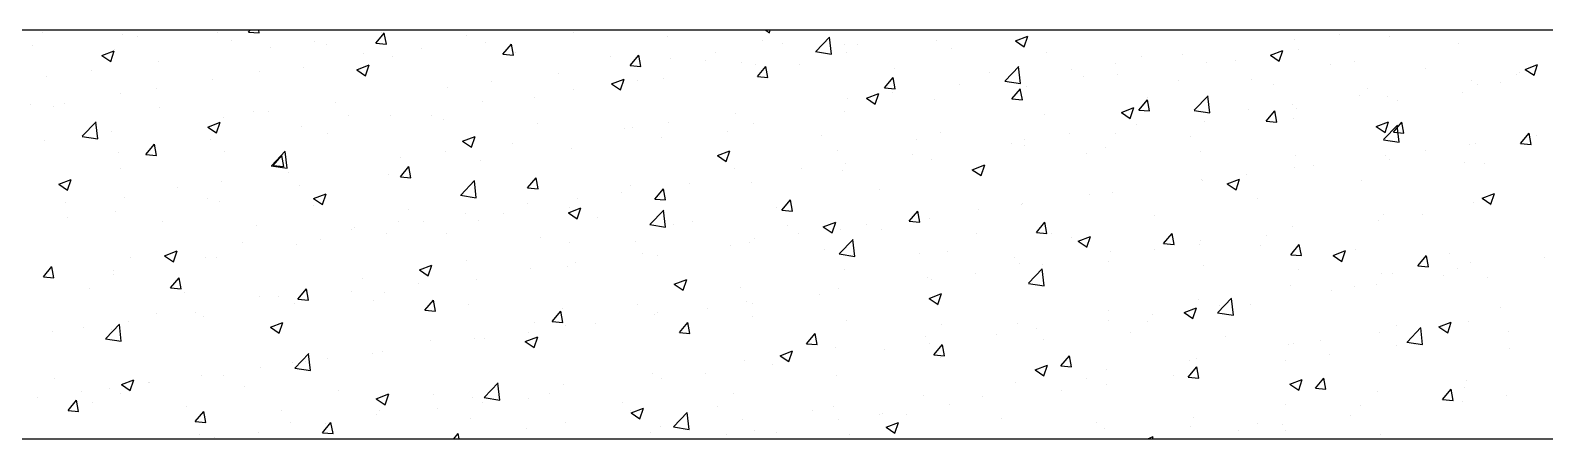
# Model space of a CAD drawing. Header units: millimetres. Extents: x 331487 to 517269, y 198509 to 399936.
# Drawn here: x 444733 to 445587, y 324839 to 325069 of the extents above; entities that cross this region are included whole.
import ezdxf

# ---------------------------------------------------------------- set-up
doc = ezdxf.new("R2010")
doc.units = ezdxf.units.MM
doc.header["$MEASUREMENT"] = 0
doc.layers.add('9th_Column', color=2, linetype='Continuous', lineweight=25)
doc.layers.add('COLUMN', color=6, linetype='Continuous')

msp = doc.modelspace()

# ---------------------------------------------------------------- linework, layer by layer
at = {"layer": '9th_Column'}
for p, q in [((447934.35, 325068.51), (442904.35, 325068.51)), ((443134.35, 324838.51), (447634.35, 324838.51))]:
    msp.add_line(p, q, dxfattribs=at)
at = {"layer": 'COLUMN', "color": 2, "linetype": 'Continuous'}
for p, q in [((444739.75, 325067.14), (444739.75, 325067.14)), ((444784.76, 325066.34), (444784.76, 325066.34)), ((444793.13, 325064.89), (444793.13, 325064.89)), ((444838.42, 325067.44), (444838.42, 325067.44)), ((444855.95, 325067.54), (444856.76, 325068.51)), ((444855.95, 325067.54), (444861.93, 325067.02)), ((444861.92, 325067.01), (444861.64, 325068.51)), ((444927.67, 325061.26), (444932.5, 325067.01)), ((444931.17, 325067.29), (444931.17, 325067.29)), ((444933.65, 325060.73), (444932.49, 325067)), ((444979.01, 325065.5), (444979.01, 325065.5)), ((445038.95, 325067.04), (445038.95, 325067.04)), ((445092.34, 325064.79), (445092.34, 325064.79)), ((445147.7, 325068.51), (445149.66, 325067.19)), ((445149.65, 325067.19), (445150.1, 325068.51)), ((445175.76, 325056.58), (445183.55, 325064.7)), ((445184.56, 325055.11), (445183.46, 325064.61)), ((445288.4, 325062.53), (445295.4, 325065.22)), ((445293.37, 325059.18), (445295.39, 325065.22)), ((445445.96, 325063.11), (445445.96, 325063.11)), ((445471, 325066.4), (445471, 325066.4)), ((445499.56, 325064.78), (445499.56, 325064.78)), ((444734.25, 325059.94), (444734.25, 325059.94)), ((444773.23, 325054.31), (444780.24, 325056.99)), ((444773.23, 325054.31), (444778.21, 325050.95)), ((444778.2, 325050.95), (444780.23, 325056.99)), ((444780.1, 325057.43), (444780.1, 325057.43)), ((444846.51, 325062.63), (444846.51, 325062.63)), ((444868.26, 325059.01), (444868.26, 325059.01)), ((444893.3, 325062.3), (444893.3, 325062.3)), ((444899.89, 325060.38), (444899.89, 325060.38)), ((444920.7, 325055.49), (444920.7, 325055.49)), ((444927.67, 325061.26), (444933.65, 325060.74)), ((444953.27, 325058.12), (444953.27, 325058.12)), ((444989.27, 325061.49), (444989.27, 325061.49)), ((444999.4, 325054.99), (445004.22, 325060.73)), ((444999.4, 325054.99), (445005.38, 325054.47)), ((445005.37, 325054.46), (445004.22, 325060.73)), ((445006.66, 325055.86), (445006.66, 325055.86)), ((445071.13, 325048.71), (445075.95, 325054.46)), ((445077.1, 325048.18), (445075.94, 325054.45)), ((445119.12, 325056.06), (445119.12, 325056.06)), ((445145.72, 325062.53), (445145.72, 325062.53)), ((445156.99, 325061.04), (445156.99, 325061.04)), ((445175.67, 325056.49), (445184.57, 325055.11)), ((445192.16, 325060.54), (445192.16, 325060.54)), ((445193.19, 325056.18), (445193.19, 325056.18)), ((445199.1, 325060.28), (445199.1, 325060.28)), ((445243.7, 325062.59), (445243.7, 325062.59)), ((445252.48, 325058.02), (445252.48, 325058.02)), ((445288.4, 325062.53), (445293.37, 325059.18)), ((445305.87, 325055.76), (445305.87, 325055.76)), ((445382.81, 325054.79), (445382.81, 325054.79)), ((445432.11, 325054.53), (445439.11, 325057.21)), ((445432.11, 325054.53), (445437.08, 325051.17)), ((445437.08, 325051.17), (445439.11, 325057.21)), ((445448.22, 325057.73), (445448.22, 325057.73)), ((445537.94, 325060.93), (445537.94, 325060.93)), ((444767.24, 325045.71), (444767.24, 325045.71)), ((444805.11, 325050.69), (444805.11, 325050.69)), ((444886.82, 325047.59), (444886.82, 325047.59)), ((444916.95, 325046.3), (444923.95, 325048.99)), ((444916.95, 325046.3), (444921.92, 325042.94)), ((444921.92, 325042.94), (444923.94, 325048.98)), ((444937.33, 325053.99), (444937.33, 325053.99)), ((445060.04, 325053.61), (445060.04, 325053.61)), ((445071.13, 325048.71), (445077.1, 325048.19)), ((445094.08, 325052.76), (445094.08, 325052.76)), ((445113.42, 325051.35), (445113.42, 325051.35)), ((445133.84, 325050.53), (445133.84, 325050.53)), ((445141.85, 325049.14), (445141.85, 325049.14)), ((445142.85, 325042.44), (445147.67, 325048.18)), ((445148.83, 325041.91), (445147.67, 325048.18)), ((445166.8, 325049.1), (445166.8, 325049.1)), ((445220.19, 325046.84), (445220.19, 325046.84)), ((445282.49, 325040.03), (445290.27, 325048.15)), ((445291.29, 325038.56), (445290.18, 325048.06)), ((445319.9, 325046.51), (445319.9, 325046.51)), ((445344.93, 325049.81), (445344.93, 325049.81)), ((445359.25, 325053.51), (445359.25, 325053.51)), ((445396.28, 325050.24), (445396.28, 325050.24)), ((445412.63, 325051.25), (445412.63, 325051.25)), ((445466.01, 325049), (445466.01, 325049)), ((445479.63, 325050.92), (445479.63, 325050.92)), ((445519.39, 325046.74), (445519.39, 325046.74)), ((445575.82, 325046.52), (445582.82, 325049.2)), ((445575.82, 325046.52), (445580.8, 325043.16)), ((445580.79, 325043.16), (445582.82, 325049.2)), ((444742.2, 325042.41), (444742.2, 325042.41)), ((444835.48, 325040.55), (444835.48, 325040.55)), ((444862.38, 325045.48), (444862.38, 325045.48)), ((444993.05, 325039.46), (444993.05, 325039.46)), ((445030.93, 325044.45), (445030.93, 325044.45)), ((445060.66, 325038.29), (445067.66, 325040.98)), ((445060.66, 325038.29), (445065.64, 325034.93)), ((445065.63, 325034.93), (445067.66, 325040.98)), ((445075.52, 325040.52), (445075.52, 325040.52)), ((445089.91, 325041.64), (445089.91, 325041.64)), ((445142.85, 325042.44), (445148.83, 325041.92)), ((445214.58, 325036.16), (445219.4, 325041.91)), ((445220.55, 325035.63), (445219.4, 325041.9)), ((445256.74, 325038.2), (445256.74, 325038.2)), ((445273.57, 325044.59), (445273.57, 325044.59)), ((445282.4, 325039.94), (445291.29, 325038.56)), ((445326.95, 325042.33), (445326.95, 325042.33)), ((445345.77, 325043.83), (445345.77, 325043.83)), ((445380.33, 325040.08), (445380.33, 325040.08)), ((445421.31, 325040.91), (445421.31, 325040.91)), ((445433.71, 325037.82), (445433.71, 325037.82)), ((445545.72, 325040.26), (445545.72, 325040.26)), ((445548.86, 325037.89), (445548.86, 325037.89)), ((445561.91, 325038.98), (445561.91, 325038.98)), ((445570.75, 325043.56), (445570.75, 325043.56)), ((445572.78, 325044.49), (445572.78, 325044.49)), ((444783.54, 325033.05), (444783.54, 325033.05)), ((444804.06, 325035.47), (444804.06, 325035.47)), ((444968.02, 325036.16), (444968.02, 325036.16)), ((445017.21, 325030.5), (445017.21, 325030.5)), ((445039.4, 325035.24), (445039.4, 325035.24)), ((445193.84, 325029.92), (445193.84, 325029.92)), ((445204.37, 325030.28), (445211.38, 325032.97)), ((445204.37, 325030.28), (445209.35, 325026.93)), ((445209.34, 325026.92), (445211.37, 325032.97)), ((445214.58, 325036.16), (445220.56, 325035.64)), ((445218.87, 325033.21), (445218.87, 325033.21)), ((445242.49, 325029.3), (445242.49, 325029.3)), ((445286.3, 325029.89), (445291.13, 325035.63)), ((445286.3, 325029.89), (445292.28, 325029.37)), ((445292.28, 325029.36), (445291.12, 325035.63)), ((445294.43, 325036.79), (445294.43, 325036.79)), ((445358.03, 325023.61), (445362.85, 325029.36)), ((445364, 325023.08), (445362.85, 325029.35)), ((445362.99, 325030.9), (445362.99, 325030.9)), ((445389.21, 325023.48), (445397, 325031.6)), ((445398.01, 325022.01), (445396.91, 325031.5)), ((445482.56, 325031.95), (445482.56, 325031.95)), ((445487.1, 325035.57), (445487.1, 325035.57)), ((445498.35, 325031.49), (445498.35, 325031.49)), ((445503.59, 325028.97), (445503.59, 325028.97)), ((445540.48, 325033.31), (445540.48, 325033.31)), ((444733.03, 325026.65), (444733.03, 325026.65)), ((444745.74, 325025.46), (444745.74, 325025.46)), ((444752.15, 325027.49), (444752.15, 325027.49)), ((444805.53, 325025.23), (444805.53, 325025.23)), ((444858.91, 325022.98), (444858.91, 325022.98)), ((444866.99, 325022.86), (444866.99, 325022.86)), ((444904.86, 325027.85), (444904.86, 325027.85)), ((444912.29, 325020.72), (444912.29, 325020.72)), ((444936.12, 325020.7), (444936.12, 325020.7)), ((444958.89, 325020.49), (444958.89, 325020.49)), ((444988.06, 325028.2), (444988.06, 325028.2)), ((445130.68, 325021.6), (445130.68, 325021.6)), ((445191.98, 325022.89), (445191.98, 325022.89)), ((445304.67, 325020.89), (445304.67, 325020.89)), ((445348.09, 325022.27), (445355.09, 325024.96)), ((445348.09, 325022.27), (445353.06, 325018.92)), ((445353.06, 325018.92), (445355.08, 325024.96)), ((445358.03, 325023.61), (445364.01, 325023.09)), ((445389.12, 325023.38), (445398.01, 325022.01)), ((445419.65, 325023.67), (445419.65, 325023.67)), ((445429.76, 325017.34), (445434.58, 325023.08)), ((445435.73, 325016.81), (445434.57, 325023.08)), ((445444.69, 325026.96), (445444.69, 325026.96)), ((445447, 325024.44), (445447, 325024.44)), ((444762.12, 325008.83), (444769.91, 325016.94)), ((444770.93, 325007.36), (444769.82, 325016.85)), ((444832.93, 325014.05), (444839.93, 325016.73)), ((444832.93, 325014.05), (444837.9, 325010.69)), ((444837.89, 325010.69), (444839.92, 325016.73)), ((444841.96, 325019.57), (444841.96, 325019.57)), ((444885.61, 325014.3), (444885.61, 325014.3)), ((444965.68, 325018.47), (444965.68, 325018.47)), ((445019.06, 325016.21), (445019.06, 325016.21)), ((445067.77, 325013.32), (445067.77, 325013.32)), ((445072.44, 325013.96), (445072.44, 325013.96)), ((445092.81, 325016.62), (445092.81, 325016.62)), ((445125.82, 325011.7), (445125.82, 325011.7)), ((445140.63, 325015.85), (445140.63, 325015.85)), ((445356.5, 325015.35), (445356.5, 325015.35)), ((445395.06, 325016.95), (445395.06, 325016.95)), ((445429.76, 325017.34), (445435.73, 325016.81)), ((445445.27, 325018.96), (445445.27, 325018.96)), ((445491.8, 325014.26), (445498.8, 325016.95)), ((445491.8, 325014.26), (445496.77, 325010.91)), ((445495.93, 325006.93), (445503.72, 325015.05)), ((445496.77, 325010.91), (445498.8, 325016.95)), ((445501.48, 325011.06), (445506.3, 325016.81)), ((445504.74, 325005.46), (445503.63, 325014.95)), ((445507.46, 325010.53), (445506.3, 325016.8)), ((444740.93, 325006.27), (444740.93, 325006.27)), ((444762.03, 325008.73), (444770.93, 325007.35)), ((444778.8, 325011.25), (444778.8, 325011.25)), ((444798.1, 324998.6), (444802.92, 325004.34)), ((444804.07, 324998.06), (444802.91, 325004.33)), ((444834.26, 325007.26), (444834.26, 325007.26)), ((444900.57, 325010.48), (444900.57, 325010.48)), ((444976.64, 325006.04), (444983.64, 325008.72)), ((444976.64, 325006.04), (444981.61, 325002.68)), ((444981.61, 325002.68), (444983.64, 325008.72)), ((445004.62, 325005.01), (445004.62, 325005.01)), ((445088.69, 325008.36), (445088.69, 325008.36)), ((445179.21, 325009.44), (445179.21, 325009.44)), ((445232.59, 325007.19), (445232.59, 325007.19)), ((445246.35, 325010.88), (445246.35, 325010.88)), ((445285.97, 325004.93), (445285.97, 325004.93)), ((445293.21, 325003.5), (445293.21, 325003.5)), ((445293.59, 325007.07), (445293.59, 325007.07)), ((445318.63, 325010.37), (445318.63, 325010.37)), ((445344.55, 325010.55), (445344.55, 325010.55)), ((445386.95, 325008.94), (445386.95, 325008.94)), ((445495.84, 325006.83), (445504.74, 325005.45)), ((445501.48, 325011.06), (445507.46, 325010.54)), ((445544.44, 325004.12), (445544.44, 325004.12)), ((445547.64, 325004.6), (445547.64, 325004.6)), ((445573.21, 325004.79), (445578.03, 325010.53)), ((445573.21, 325004.79), (445579.19, 325004.26)), ((445579.18, 325004.26), (445578.03, 325010.52)), ((445582.32, 325009.1), (445582.32, 325009.1)), ((444782.32, 324999.76), (444782.32, 324999.76)), ((444798.1, 324998.6), (444804.07, 324998.07)), ((444842.25, 325000.47), (444842.25, 325000.47)), ((444868.85, 324992.28), (444876.64, 325000.39)), ((444869.82, 324992.32), (444874.64, 324998.07)), ((444875.8, 324991.79), (444874.64, 324998.06)), ((444877.65, 324990.8), (444876.54, 325000.3)), ((444941.71, 324996.72), (444941.71, 324996.72)), ((444966.75, 325000.02), (444966.75, 325000.02)), ((444986.84, 324994.91), (444986.84, 324994.91)), ((445038.18, 325001.95), (445038.18, 325001.95)), ((445120.35, 324998.03), (445127.35, 325000.72)), ((445120.35, 324998.03), (445125.33, 324994.67)), ((445125.32, 324994.67), (445127.35, 325000.71)), ((445188.03, 325000.87), (445188.03, 325000.87)), ((445230.44, 324998.76), (445230.44, 324998.76)), ((445241.27, 324996.01), (445241.27, 324996.01)), ((445328.63, 324998.93), (445328.63, 324998.93)), ((445339.35, 325002.68), (445339.35, 325002.68)), ((445392.74, 325000.42), (445392.74, 325000.42)), ((445446.12, 324998.17), (445446.12, 324998.17)), ((445497.13, 324998.2), (445497.13, 324998.2)), ((445499.5, 324995.91), (445499.5, 324995.91)), ((445519.41, 325000.82), (445519.41, 325000.82)), ((444783.93, 324990.46), (444783.93, 324990.46)), ((444868.76, 324992.18), (444877.65, 324990.8)), ((444869.82, 324992.32), (444875.8, 324991.8)), ((444878.56, 324988.41), (444878.56, 324988.41)), ((444934.9, 324987.41), (444934.9, 324987.41)), ((444941.55, 324986.04), (444946.37, 324991.79)), ((444941.55, 324986.04), (444947.53, 324985.52)), ((444947.52, 324985.51), (444946.37, 324991.78)), ((445129.71, 324990.86), (445129.71, 324990.86)), ((445167.53, 324990.47), (445167.53, 324990.47)), ((445190.76, 324989.6), (445190.76, 324989.6)), ((445192.56, 324993.77), (445192.56, 324993.77)), ((445264.06, 324990.02), (445271.07, 324992.71)), ((445264.06, 324990.02), (445269.04, 324986.66)), ((445269.03, 324986.66), (445271.06, 324992.71)), ((445270.31, 324988.92), (445270.31, 324988.92)), ((445418.38, 324987.52), (445418.38, 324987.52)), ((445445.79, 324991.16), (445445.79, 324991.16)), ((445456.25, 324992.51), (445456.25, 324992.51)), ((445541.78, 324993.97), (445541.78, 324993.97)), ((445552.88, 324993.66), (445552.88, 324993.66)), ((444748.9, 324981.79), (444755.9, 324984.48)), ((444748.9, 324981.79), (444753.88, 324978.44)), ((444753.87, 324978.44), (444755.9, 324984.48)), ((444815.65, 324980.13), (444815.65, 324980.13)), ((444840.68, 324983.42), (444840.68, 324983.42)), ((444884.39, 324981.01), (444884.39, 324981.01)), ((444975.57, 324975.72), (444983.36, 324983.84)), ((444984.37, 324974.25), (444983.27, 324983.75)), ((445013.28, 324979.77), (445018.1, 324985.51)), ((445013.28, 324979.77), (445019.25, 324979.25)), ((445019.25, 324979.24), (445018.09, 324985.51)), ((445071.4, 324980.85), (445071.4, 324980.85)), ((445085, 324973.49), (445089.82, 324979.24)), ((445090.98, 324972.96), (445089.82, 324979.23)), ((445104.37, 324982.16), (445104.37, 324982.16)), ((445139.42, 324982.56), (445139.42, 324982.56)), ((445211.99, 324978.91), (445211.99, 324978.91)), ((445393.35, 324984.23), (445393.35, 324984.23)), ((445393.85, 324983.66), (445393.85, 324983.66)), ((445407.78, 324982.01), (445414.78, 324984.7)), ((445407.78, 324982.01), (445412.75, 324978.65)), ((445412.75, 324978.65), (445414.77, 324984.7)), ((445483.46, 324983.96), (445483.46, 324983.96)), ((444752.49, 324971.81), (444752.49, 324971.81)), ((444786.06, 324974.13), (444786.06, 324974.13)), ((444833.05, 324973.97), (444833.05, 324973.97)), ((444839.44, 324971.88), (444839.44, 324971.88)), ((444892.62, 324973.78), (444899.62, 324976.47)), ((444892.62, 324973.78), (444897.59, 324970.43)), ((444892.82, 324969.62), (444892.82, 324969.62)), ((444897.59, 324970.43), (444899.61, 324976.47)), ((444975.48, 324975.63), (444984.37, 324974.25)), ((445013.08, 324970.84), (445013.08, 324970.84)), ((445041.47, 324973.88), (445041.47, 324973.88)), ((445066.5, 324977.17), (445066.5, 324977.17)), ((445085, 324973.49), (445090.98, 324972.97)), ((445087.48, 324975.07), (445087.48, 324975.07)), ((445153.68, 324968.9), (445153.68, 324968.9)), ((445156.73, 324967.22), (445161.55, 324972.96)), ((445162.7, 324966.69), (445161.54, 324972.96)), ((445291.99, 324970.21), (445291.99, 324970.21)), ((445292.32, 324970.93), (445292.32, 324970.93)), ((445330.19, 324975.91), (445330.19, 324975.91)), ((445343.34, 324977.26), (445343.34, 324977.26)), ((445425.14, 324973.95), (445425.14, 324973.95)), ((445546.43, 324971.31), (445546.43, 324971.31)), ((445551.49, 324974), (445558.49, 324976.69)), ((445551.49, 324974), (445556.46, 324970.65)), ((445556.01, 324969.66), (445556.01, 324969.66)), ((445556.46, 324970.64), (445558.49, 324976.69)), ((444753.76, 324962.96), (444753.76, 324962.96)), ((444781.11, 324966.47), (444781.11, 324966.47)), ((444807.14, 324960.7), (444807.14, 324960.7)), ((444940.44, 324960.58), (444940.44, 324960.58)), ((444946.2, 324967.37), (444946.2, 324967.37)), ((444954.76, 324960.83), (444954.76, 324960.83)), ((444978.31, 324965.56), (444978.31, 324965.56)), ((444985.62, 324961.62), (444985.62, 324961.62)), ((444999.59, 324965.11), (444999.59, 324965.11)), ((445036.33, 324965.77), (445043.33, 324968.46)), ((445036.33, 324965.77), (445041.3, 324962.42)), ((445036.97, 324968.66), (445036.97, 324968.66)), ((445041.3, 324962.42), (445043.33, 324968.46)), ((445052.97, 324962.86), (445052.97, 324962.86)), ((445082.29, 324959.17), (445090.08, 324967.29)), ((445091.1, 324957.7), (445089.99, 324967.2)), ((445106.35, 324960.6), (445106.35, 324960.6)), ((445156.73, 324967.22), (445162.7, 324966.7)), ((445180.04, 324957.77), (445187.04, 324960.45)), ((445185.01, 324954.41), (445187.04, 324960.45)), ((445228.45, 324960.94), (445233.27, 324966.69)), ((445228.45, 324960.94), (445234.43, 324960.42)), ((445234.43, 324960.41), (445233.27, 324966.68)), ((445240.06, 324962.72), (445240.06, 324962.72)), ((445267.28, 324967.63), (445267.28, 324967.63)), ((445300.18, 324954.67), (445305, 324960.41)), ((445306.15, 324954.14), (445305, 324960.41)), ((445366.82, 324963.94), (445366.82, 324963.94)), ((445493.1, 324961.38), (445493.1, 324961.38)), ((445495.91, 324964.91), (445495.91, 324964.91)), ((445518.14, 324964.68), (445518.14, 324964.68)), ((444860.52, 324958.45), (444860.52, 324958.45)), ((444913.91, 324956.19), (444913.91, 324956.19)), ((444915.41, 324957.28), (444915.41, 324957.28)), ((444933.69, 324954.13), (444933.69, 324954.13)), ((444967.29, 324953.93), (444967.29, 324953.93)), ((445082.21, 324959.08), (445091.1, 324957.7)), ((445095.36, 324958.89), (445095.36, 324958.89)), ((445159.73, 324958.34), (445159.73, 324958.34)), ((445166.26, 324954.33), (445166.26, 324954.33)), ((445180.04, 324957.77), (445185.02, 324954.41)), ((445189.54, 324956.32), (445189.54, 324956.32)), ((445204.13, 324959.32), (445204.13, 324959.32)), ((445213.11, 324956.09), (445213.11, 324956.09)), ((445266.5, 324953.83), (445266.5, 324953.83)), ((445300.18, 324954.67), (445306.16, 324954.15)), ((445308.5, 324953.93), (445308.5, 324953.93)), ((445323.75, 324949.76), (445330.76, 324952.44)), ((445328.72, 324946.4), (445330.75, 324952.44)), ((445371.91, 324948.39), (445376.73, 324954.14)), ((445377.88, 324947.86), (445376.72, 324954.13)), ((445429.95, 324953.07), (445429.95, 324953.07)), ((445444.57, 324957.87), (445444.57, 324957.87)), ((444808.59, 324941.53), (444815.6, 324944.22)), ((444813.56, 324938.17), (444815.59, 324944.22)), ((444814.38, 324943.98), (444814.38, 324943.98)), ((444852.25, 324948.97), (444852.25, 324948.97)), ((444883.17, 324947.72), (444883.17, 324947.72)), ((444896.44, 324950.82), (444896.44, 324950.82)), ((445020.67, 324951.68), (445020.67, 324951.68)), ((445037.04, 324948.88), (445037.04, 324948.88)), ((445074.05, 324949.42), (445074.05, 324949.42)), ((445127.44, 324947.17), (445127.44, 324947.17)), ((445138.2, 324949.27), (445138.2, 324949.27)), ((445141.22, 324951.03), (445141.22, 324951.03)), ((445180.82, 324944.91), (445180.82, 324944.91)), ((445189.02, 324942.62), (445196.81, 324950.74)), ((445197.82, 324941.15), (445196.72, 324950.64)), ((445250.19, 324943.92), (445250.19, 324943.92)), ((445319.88, 324951.58), (445319.88, 324951.58)), ((445323.76, 324949.76), (445328.73, 324946.4)), ((445342.12, 324943.97), (445342.12, 324943.97)), ((445367.04, 324944.79), (445367.04, 324944.79)), ((445371.91, 324948.39), (445377.88, 324947.87)), ((445373.26, 324949.32), (445373.26, 324949.32)), ((445392.07, 324948.08), (445392.07, 324948.08)), ((445392.63, 324950.37), (445392.63, 324950.37)), ((445426.64, 324947.07), (445426.64, 324947.07)), ((445443.63, 324942.12), (445448.45, 324947.86)), ((445449.61, 324941.59), (445448.45, 324947.86)), ((445467.47, 324941.75), (445474.47, 324944.44)), ((445472.44, 324938.39), (445474.46, 324944.43)), ((445480.03, 324944.81), (445480.03, 324944.81)), ((444740.25, 324929.65), (444745.07, 324935.4)), ((444746.22, 324929.12), (444745.06, 324935.39)), ((444789.34, 324940.69), (444789.34, 324940.69)), ((444808.59, 324941.53), (444813.57, 324938.17)), ((444831.83, 324940.68), (444831.83, 324940.68)), ((444838.12, 324940.81), (444838.12, 324940.81)), ((444952.31, 324933.52), (444959.31, 324936.21)), ((444957.28, 324930.16), (444959.3, 324936.21)), ((444978.72, 324938.87), (444978.72, 324938.87)), ((445035.75, 324935.37), (445035.75, 324935.37)), ((445040.19, 324937.73), (445040.19, 324937.73)), ((445078.07, 324942.72), (445078.07, 324942.72)), ((445086.26, 324941.78), (445086.26, 324941.78)), ((445188.93, 324942.53), (445197.82, 324941.15)), ((445234.2, 324942.66), (445234.2, 324942.66)), ((445287.58, 324940.4), (445287.58, 324940.4)), ((445290.78, 324936.93), (445290.78, 324936.93)), ((445303.89, 324936.47), (445303.89, 324936.47)), ((445340.96, 324938.15), (445340.96, 324938.15)), ((445394.35, 324935.89), (445394.35, 324935.89)), ((445443.63, 324942.12), (445449.61, 324941.6)), ((445467.47, 324941.75), (445472.44, 324938.39)), ((445515.36, 324935.84), (445520.18, 324941.59)), ((445515.36, 324935.84), (445521.33, 324935.32)), ((445521.33, 324935.31), (445520.18, 324941.58)), ((445533.41, 324942.56), (445533.41, 324942.56)), ((445545.21, 324938.02), (445545.21, 324938.02)), ((445586.79, 324940.3), (445586.79, 324940.3)), ((444740.25, 324929.65), (444746.22, 324929.13)), ((444779.8, 324930.8), (444779.8, 324930.8)), ((444779.89, 324933.18), (444779.89, 324933.18)), ((444811.97, 324923.38), (444816.79, 324929.12)), ((444817.95, 324922.85), (444816.79, 324929.11)), ((444920.4, 324928.86), (444920.4, 324928.86)), ((444952.31, 324933.52), (444957.28, 324930.17)), ((444984.41, 324928.33), (444984.41, 324928.33)), ((445015.16, 324934.44), (445015.16, 324934.44)), ((445096.02, 324925.51), (445103.02, 324928.2)), ((445100.99, 324922.16), (445103.02, 324928.2)), ((445191.87, 324933.91), (445191.87, 324933.91)), ((445238.84, 324929.43), (445238.84, 324929.43)), ((445240.98, 324928.19), (445240.98, 324928.19)), ((445266.01, 324931.48), (445266.01, 324931.48)), ((445295.74, 324926.07), (445303.53, 324934.19)), ((445304.55, 324924.6), (445303.44, 324934.09)), ((445447.73, 324933.63), (445447.73, 324933.63)), ((445494.7, 324931.62), (445494.7, 324931.62)), ((445501.11, 324931.38), (445501.11, 324931.38)), ((445529.7, 324930.22), (445529.7, 324930.22)), ((445537.65, 324934.3), (445537.65, 324934.3)), ((445554.49, 324929.12), (445554.49, 324929.12)), ((444766.16, 324923.3), (444766.16, 324923.3)), ((444811.97, 324923.38), (444817.95, 324922.85)), ((444819.54, 324921.05), (444819.54, 324921.05)), ((444862.08, 324918.85), (444862.08, 324918.85)), ((444872.93, 324918.79), (444872.93, 324918.79)), ((444883.7, 324917.1), (444888.52, 324922.85)), ((444889.67, 324916.57), (444888.52, 324922.84)), ((444889.1, 324917.84), (444889.1, 324917.84)), ((444914.13, 324921.14), (444914.13, 324921.14)), ((444932.47, 324920.84), (444932.47, 324920.84)), ((444952.01, 324926.12), (444952.01, 324926.12)), ((445096.02, 324925.51), (445100.99, 324922.16)), ((445133.55, 324923.9), (445133.55, 324923.9)), ((445177.82, 324919.87), (445177.82, 324919.87)), ((445188.33, 324923.03), (445188.33, 324923.03)), ((445239.73, 324917.5), (445246.73, 324920.19)), ((445244.7, 324914.15), (445246.73, 324920.19)), ((445295.65, 324925.97), (445304.55, 324924.59)), ((445402.47, 324909.52), (445410.26, 324917.63)), ((445443.36, 324924.58), (445443.36, 324924.58)), ((445466.8, 324921.94), (445466.8, 324921.94)), ((445479.33, 324924.29), (445479.33, 324924.29)), ((445491.83, 324925.24), (445491.83, 324925.24)), ((444825.94, 324909.53), (444825.94, 324909.53)), ((444881.96, 324914.43), (444881.96, 324914.43)), ((444883.7, 324917.1), (444889.68, 324916.58)), ((444926.31, 324916.54), (444926.31, 324916.54)), ((444955.42, 324910.83), (444960.25, 324916.57)), ((444955.42, 324910.83), (444961.4, 324910.3)), ((444961.4, 324910.3), (444960.24, 324916.56)), ((444979.69, 324914.28), (444979.69, 324914.28)), ((445027.15, 324904.55), (445031.97, 324910.3)), ((445033.12, 324904.02), (445031.97, 324910.29)), ((445033.07, 324912.02), (445033.07, 324912.02)), ((445075.23, 324913.89), (445075.23, 324913.89)), ((445086.46, 324909.77), (445086.46, 324909.77)), ((445114.92, 324911.59), (445114.92, 324911.59)), ((445136.99, 324915.98), (445136.99, 324915.98)), ((445139.95, 324914.89), (445139.95, 324914.89)), ((445239.73, 324917.5), (445244.71, 324914.15)), ((445340.91, 324910.68), (445340.91, 324910.68)), ((445383.45, 324909.5), (445390.45, 324912.18)), ((445383.45, 324909.5), (445388.42, 324906.14)), ((445388.41, 324906.14), (445390.44, 324912.18)), ((445391.42, 324917.08), (445391.42, 324917.08)), ((445402.38, 324909.42), (445411.27, 324908.04)), ((445403.64, 324913.63), (445403.64, 324913.63)), ((445411.27, 324908.04), (445410.17, 324917.54)), ((445421.01, 324914.28), (445421.01, 324914.28)), ((445561.61, 324912.35), (445561.61, 324912.35)), ((444763.04, 324901.24), (444763.04, 324901.24)), ((444775.38, 324894.86), (444783.17, 324902.98)), ((444784.18, 324893.39), (444783.08, 324902.89)), ((444788.07, 324904.54), (444788.07, 324904.54)), ((444803.76, 324908.84), (444803.76, 324908.84)), ((444830.62, 324907.39), (444830.62, 324907.39)), ((444868.28, 324901.27), (444875.29, 324903.96)), ((444868.28, 324901.27), (444873.26, 324897.91)), ((444873.25, 324897.91), (444875.28, 324903.95)), ((445016.91, 324903.88), (445016.91, 324903.88)), ((445027.15, 324904.55), (445033.13, 324904.03)), ((445034.54, 324902.09), (445034.54, 324902.09)), ((445051.76, 324903.28), (445051.76, 324903.28)), ((445085.05, 324908.49), (445085.05, 324908.49)), ((445098.88, 324898.28), (445103.7, 324904.02)), ((445104.85, 324897.74), (445103.69, 324904.01)), ((445139.84, 324907.51), (445139.84, 324907.51)), ((445193.22, 324905.26), (445193.22, 324905.26)), ((445246.6, 324903), (445246.6, 324903)), ((445289.56, 324903.64), (445289.56, 324903.64)), ((445299.98, 324900.75), (445299.98, 324900.75)), ((445340.73, 324905.34), (445340.73, 324905.34)), ((445362.69, 324904.27), (445362.69, 324904.27)), ((445365.77, 324908.64), (445365.77, 324908.64)), ((445503.29, 324902.34), (445503.29, 324902.34)), ((445509.19, 324892.96), (445516.98, 324901.08)), ((445517.99, 324891.49), (445516.89, 324900.99)), ((445527.16, 324901.49), (445534.16, 324904.17)), ((445527.16, 324901.49), (445532.13, 324898.13)), ((445532.13, 324898.13), (445534.16, 324904.17)), ((445543.99, 324904.73), (445543.99, 324904.73)), ((444745.45, 324898.83), (444745.45, 324898.83)), ((444775.29, 324894.77), (444784.18, 324893.39)), ((444778.68, 324899.9), (444778.68, 324899.9)), ((444958.59, 324893.87), (444958.59, 324893.87)), ((444983.19, 324895.04), (444983.19, 324895.04)), ((444988.85, 324895), (444988.85, 324895)), ((445012, 324893.26), (445019, 324895.95)), ((445012, 324893.26), (445016.97, 324889.9)), ((445013.89, 324898.29), (445013.89, 324898.29)), ((445016.97, 324889.9), (445018.99, 324895.95)), ((445098.88, 324898.28), (445104.85, 324897.75)), ((445170.6, 324892), (445175.42, 324897.75)), ((445170.6, 324892), (445176.58, 324891.48)), ((445176.58, 324891.47), (445175.42, 324897.74)), ((445237.62, 324896.14), (445237.62, 324896.14)), ((445239.71, 324892.04), (445239.71, 324892.04)), ((445277.58, 324897.03), (445277.58, 324897.03)), ((445304.37, 324894.26), (445304.37, 324894.26)), ((445353.37, 324898.49), (445353.37, 324898.49)), ((445406.75, 324896.24), (445406.75, 324896.24)), ((445444.97, 324892.33), (445444.97, 324892.33)), ((445460.13, 324893.98), (445460.13, 324893.98)), ((445493.48, 324898.33), (445493.48, 324898.33)), ((445509.1, 324892.87), (445518, 324891.49)), ((445566.55, 324899.1), (445566.55, 324899.1)), ((444882.1, 324878.31), (444889.89, 324886.43)), ((444890.91, 324876.84), (444889.8, 324886.34)), ((444900.27, 324883.85), (444900.27, 324883.85)), ((444925.7, 324886.68), (444925.7, 324886.68)), ((444931.25, 324887.55), (444931.25, 324887.55)), ((445155.71, 324885.25), (445162.71, 324887.94)), ((445155.71, 324885.25), (445160.68, 324881.9)), ((445160.68, 324881.89), (445162.71, 324887.94)), ((445187.11, 324889.74), (445187.11, 324889.74)), ((445214.67, 324888.75), (445214.67, 324888.75)), ((445242.33, 324885.72), (445247.15, 324891.47)), ((445242.33, 324885.72), (445248.31, 324885.2)), ((445246.06, 324884.25), (445246.06, 324884.25)), ((445248.3, 324885.19), (445247.15, 324891.46)), ((445314.05, 324879.45), (445318.88, 324885.19)), ((445320.03, 324878.92), (445318.87, 324885.19)), ((445390.2, 324883.79), (445390.2, 324883.79)), ((445442.14, 324891.29), (445442.14, 324891.29)), ((445465.52, 324885.8), (445465.52, 324885.8)), ((445503.4, 324890.78), (445503.4, 324890.78)), ((445513.51, 324891.73), (445513.51, 324891.73)), ((445566.9, 324889.47), (445566.9, 324889.47)), ((444862.79, 324878.4), (444862.79, 324878.4)), ((444880.74, 324881.14), (444880.74, 324881.14)), ((444882.01, 324878.22), (444890.91, 324876.84)), ((444887.83, 324881.7), (444887.83, 324881.7)), ((445083.83, 324875.2), (445083.83, 324875.2)), ((445113.64, 324875.45), (445113.64, 324875.45)), ((445135.77, 324882.7), (445135.77, 324882.7)), ((445151.52, 324880.43), (445151.52, 324880.43)), ((445299.42, 324877.24), (445306.43, 324879.93)), ((445299.42, 324877.24), (445304.4, 324873.89)), ((445304.39, 324873.89), (445306.42, 324879.93)), ((445314.05, 324879.45), (445320.03, 324878.93)), ((445339.69, 324877.39), (445339.69, 324877.39)), ((445385.78, 324873.17), (445390.6, 324878.92)), ((445386.66, 324882.32), (445386.66, 324882.32)), ((445391.75, 324872.64), (445390.6, 324878.91)), ((445440.49, 324882.5), (445440.49, 324882.5)), ((444746.69, 324872.2), (444746.69, 324872.2)), ((444777.46, 324866.61), (444777.46, 324866.61)), ((444784.26, 324869.02), (444791.26, 324871.7)), ((444784.26, 324869.02), (444789.24, 324865.66)), ((444789.23, 324865.66), (444791.26, 324871.7)), ((444799.64, 324870.09), (444799.64, 324870.09)), ((444800.07, 324869.95), (444800.07, 324869.95)), ((444829.4, 324874.1), (444829.4, 324874.1)), ((444841.95, 324873.84), (444841.95, 324873.84)), ((444853.45, 324867.69), (444853.45, 324867.69)), ((444988.83, 324861.76), (444996.62, 324869.88)), ((444997.63, 324860.29), (444996.53, 324869.78)), ((445033.32, 324868.8), (445033.32, 324868.8)), ((445088.61, 324872.15), (445088.61, 324872.15)), ((445187.74, 324874.24), (445187.74, 324874.24)), ((445288.35, 324870.35), (445288.35, 324870.35)), ((445328.34, 324872.31), (445328.34, 324872.31)), ((445339.46, 324869.2), (445339.46, 324869.2)), ((445377.33, 324874.18), (445377.33, 324874.18)), ((445385.78, 324873.17), (445391.76, 324872.65)), ((445443.14, 324869.23), (445450.14, 324871.92)), ((445443.14, 324869.23), (445448.11, 324865.88)), ((445448.11, 324865.88), (445450.13, 324871.92)), ((445457.51, 324866.9), (445462.33, 324872.64)), ((445457.51, 324866.9), (445463.48, 324866.38)), ((445463.48, 324866.37), (445462.32, 324872.64)), ((445541.48, 324867.34), (445541.48, 324867.34)), ((445542.78, 324871.44), (445542.78, 324871.44)), ((444736.73, 324861.8), (444736.73, 324861.8)), ((444754.12, 324854.43), (444758.94, 324860.18)), ((444760.1, 324853.9), (444758.94, 324860.17)), ((444761.76, 324865.1), (444761.76, 324865.1)), ((444767.77, 324858.77), (444767.77, 324858.77)), ((444783.64, 324863.83), (444783.64, 324863.83)), ((444906.83, 324865.44), (444906.83, 324865.44)), ((444927.98, 324861.01), (444934.98, 324863.69)), ((444927.98, 324861.01), (444932.95, 324857.65)), ((444932.94, 324857.65), (444934.97, 324863.69)), ((444960.22, 324863.18), (444960.22, 324863.18)), ((444981.98, 324861.75), (444981.98, 324861.75)), ((444987.58, 324858.85), (444987.58, 324858.85)), ((444988.74, 324861.67), (444997.63, 324860.29)), ((445013.6, 324860.93), (445013.6, 324860.93)), ((445025.45, 324863.84), (445025.45, 324863.84)), ((445066.98, 324858.67), (445066.98, 324858.67)), ((445129.42, 324864.23), (445129.42, 324864.23)), ((445236.41, 324862.85), (445236.41, 324862.85)), ((445270.02, 324862.29), (445270.02, 324862.29)), ((445314.43, 324865.9), (445314.43, 324865.9)), ((445440.92, 324858), (445440.92, 324858)), ((445492.27, 324865.04), (445492.27, 324865.04)), ((445529.23, 324860.62), (445534.05, 324866.37)), ((445529.23, 324860.62), (445535.21, 324860.1)), ((445535.21, 324860.09), (445534.05, 324866.36)), ((445540.24, 324859.65), (445540.24, 324859.65)), ((445565.28, 324862.95), (445565.28, 324862.95)), ((444754.12, 324854.43), (444760.1, 324853.91)), ((444821.16, 324856.51), (444821.16, 324856.51)), ((444825.85, 324848.16), (444830.67, 324853.9)), ((444831.82, 324847.63), (444830.67, 324853.89)), ((444874.54, 324854.26), (444874.54, 324854.26)), ((444927.92, 324852), (444927.92, 324852)), ((444930.04, 324854.26), (444930.04, 324854.26)), ((444962.55, 324855.55), (444962.55, 324855.55)), ((444981.3, 324849.75), (444981.3, 324849.75)), ((445071.1, 324854.22), (445071.1, 324854.22)), ((445071.69, 324853), (445078.69, 324855.69)), ((445071.69, 324853), (445076.66, 324849.64)), ((445076.66, 324849.64), (445078.69, 324855.68)), ((445095.55, 324845.21), (445103.34, 324853.33)), ((445104.36, 324843.74), (445103.25, 324853.23)), ((445120.36, 324856.41), (445120.36, 324856.41)), ((445134.55, 324849.41), (445134.55, 324849.41)), ((445173.75, 324854.16), (445173.75, 324854.16)), ((445185.9, 324856.45), (445185.9, 324856.45)), ((445188.36, 324849.31), (445188.36, 324849.31)), ((445211.7, 324852.28), (445211.7, 324852.28)), ((445213.4, 324852.6), (445213.4, 324852.6)), ((445227.13, 324851.9), (445227.13, 324851.9)), ((445251.27, 324857.59), (445251.27, 324857.59)), ((445280.51, 324849.65), (445280.51, 324849.65)), ((445388.98, 324850.5), (445388.98, 324850.5)), ((445477.09, 324851.34), (445477.09, 324851.34)), ((445483.16, 324857.33), (445483.16, 324857.33)), ((444825.85, 324848.16), (444831.82, 324847.63)), ((444828.18, 324840.81), (444828.18, 324840.81)), ((444861.52, 324842.25), (444861.52, 324842.25)), ((444879.53, 324847.86), (444879.53, 324847.86)), ((444897.57, 324841.88), (444902.39, 324847.63)), ((444897.57, 324841.88), (444903.55, 324841.36)), ((444899.39, 324847.24), (444899.39, 324847.24)), ((444903.55, 324841.35), (444902.39, 324847.62)), ((444971.74, 324838.51), (444974.12, 324841.35)), ((444974.64, 324838.51), (444974.12, 324841.34)), ((445012.78, 324844.21), (445012.78, 324844.21)), ((445034.68, 324847.49), (445034.68, 324847.49)), ((445082.61, 324841.91), (445082.61, 324841.91)), ((445088.07, 324845.24), (445088.07, 324845.24)), ((445095.46, 324845.11), (445104.36, 324843.73)), ((445125.21, 324840.99), (445125.21, 324840.99)), ((445141.45, 324842.98), (445141.45, 324842.98)), ((445153.38, 324842.27), (445153.38, 324842.27)), ((445215.4, 324844.99), (445222.4, 324847.68)), ((445215.4, 324844.99), (445220.38, 324841.63)), ((445220.37, 324841.63), (445222.4, 324847.68)), ((445333.89, 324847.39), (445333.89, 324847.39)), ((445338.47, 324844.1), (445338.47, 324844.1)), ((445387.28, 324845.14), (445387.28, 324845.14)), ((445414.18, 324843.06), (445414.18, 324843.06)), ((445424.85, 324847.32), (445424.85, 324847.32)), ((445439.22, 324846.35), (445439.22, 324846.35)), ((445440.66, 324842.88), (445440.66, 324842.88)), ((444836.48, 324838.96), (444836.48, 324838.96)), ((445194.83, 324840.73), (445194.83, 324840.73)), ((445363.1, 324838.51), (445366.12, 324839.67)), ((445365.72, 324838.51), (445366.11, 324839.67)), ((445494.04, 324840.63), (445494.04, 324840.63))]:
    msp.add_line(p, q, dxfattribs=at)

doc.saveas('drawing.dxf')
